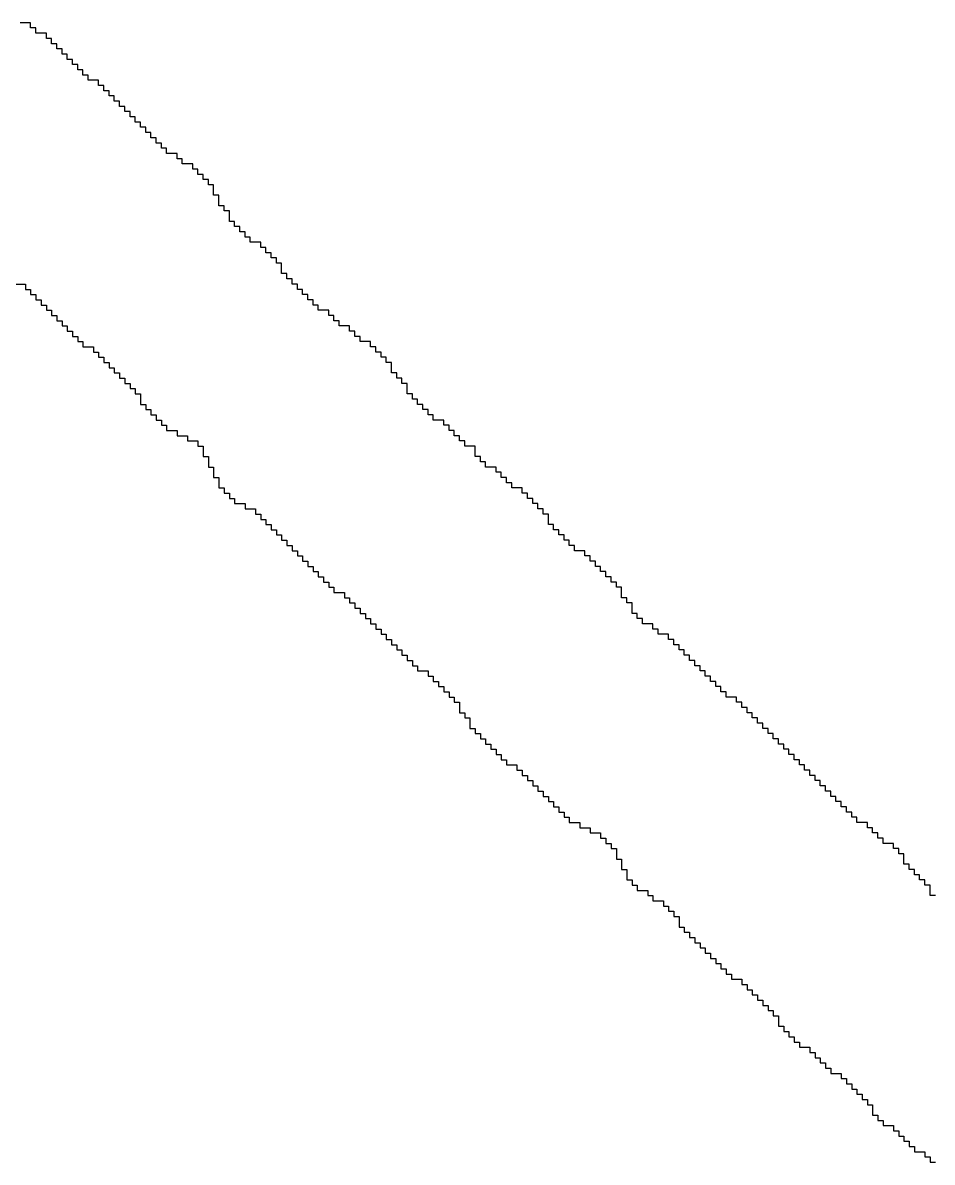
# Model space of a CAD drawing. Header units: millimetres. Extents: x 9.6 to 105, y 7.6 to 66.9.
# Drawn here: x 89.2958 to 89.5336, y 21.89 to 22.188 of the extents above; entities that cross this region are included whole.
import ezdxf

# ---------------------------------------------------------------- set-up
doc = ezdxf.new("R2010")
doc.units = ezdxf.units.MM
doc.layers.add('BottomOverlay', color=54, linetype='Continuous')

msp = doc.modelspace()

# ---------------------------------------------------------------- linework, layer by layer
at = {"layer": 'BottomOverlay'}
for p, q in [((89.29789, 22.188), (89.29515, 22.188)), ((89.29789, 22.18664), (89.29789, 22.188)), ((89.29925, 22.18664), (89.29789, 22.18664)), ((89.29925, 22.18527), (89.29925, 22.18664)), ((89.30199, 22.18527), (89.29925, 22.18527)), ((89.30199, 22.1839), (89.30199, 22.18527)), ((89.30336, 22.1839), (89.30199, 22.1839)), ((89.30336, 22.18253), (89.30336, 22.1839)), ((89.30472, 22.18253), (89.30336, 22.18253)), ((89.30472, 22.18117), (89.30472, 22.18253)), ((89.30609, 22.18117), (89.30472, 22.18117)), ((89.30609, 22.1798), (89.30609, 22.18117)), ((89.30746, 22.1798), (89.30609, 22.1798)), ((89.30746, 22.17843), (89.30746, 22.1798)), ((89.30882, 22.17843), (89.30746, 22.17843)), ((89.30882, 22.17707), (89.30882, 22.17843)), ((89.31019, 22.17707), (89.30882, 22.17707)), ((89.31019, 22.1757), (89.31019, 22.17707)), ((89.31156, 22.1757), (89.31019, 22.1757)), ((89.31156, 22.17433), (89.31156, 22.1757)), ((89.31293, 22.17433), (89.31156, 22.17433)), ((89.31293, 22.17297), (89.31293, 22.17433)), ((89.31566, 22.17297), (89.31293, 22.17297)), ((89.31566, 22.1716), (89.31566, 22.17297)), ((89.31703, 22.1716), (89.31566, 22.1716)), ((89.31703, 22.17023), (89.31703, 22.1716)), ((89.31839, 22.17023), (89.31703, 22.17023)), ((89.31839, 22.16886), (89.31839, 22.17023)), ((89.31976, 22.16886), (89.31839, 22.16886)), ((89.31976, 22.1675), (89.31976, 22.16886)), ((89.32113, 22.1675), (89.31976, 22.1675)), ((89.32113, 22.16613), (89.32113, 22.1675)), ((89.32249, 22.16613), (89.32113, 22.16613)), ((89.32249, 22.16476), (89.32249, 22.16613)), ((89.32386, 22.16476), (89.32249, 22.16476)), ((89.32386, 22.16339), (89.32386, 22.16476)), ((89.32523, 22.16339), (89.32386, 22.16339)), ((89.32523, 22.16203), (89.32523, 22.16339)), ((89.3266, 22.16203), (89.32523, 22.16203)), ((89.3266, 22.16066), (89.3266, 22.16203)), ((89.32796, 22.16066), (89.3266, 22.16066)), ((89.32796, 22.1593), (89.32796, 22.16066)), ((89.32933, 22.1593), (89.32796, 22.1593)), ((89.32933, 22.15793), (89.32933, 22.1593)), ((89.3307, 22.15793), (89.32933, 22.15793)), ((89.3307, 22.15656), (89.3307, 22.15793)), ((89.33206, 22.15656), (89.3307, 22.15656)), ((89.33206, 22.15519), (89.33206, 22.15656)), ((89.33343, 22.15519), (89.33206, 22.15519)), ((89.33343, 22.15383), (89.33343, 22.15519)), ((89.33616, 22.15383), (89.33343, 22.15383)), ((89.33616, 22.15246), (89.33616, 22.15383)), ((89.33753, 22.15246), (89.33616, 22.15246)), ((89.33753, 22.15109), (89.33753, 22.15246)), ((89.34027, 22.15109), (89.33753, 22.15109)), ((89.34027, 22.14972), (89.34027, 22.15109)), ((89.34163, 22.14972), (89.34027, 22.14972)), ((89.34163, 22.14836), (89.34163, 22.14972)), ((89.343, 22.14836), (89.34163, 22.14836)), ((89.343, 22.14699), (89.343, 22.14836)), ((89.34437, 22.14699), (89.343, 22.14699)), ((89.34437, 22.14562), (89.34437, 22.14699)), ((89.34573, 22.14562), (89.34437, 22.14562)), ((89.34573, 22.14426), (89.34573, 22.14562)), ((89.34573, 22.14289), (89.34573, 22.14426)), ((89.3471, 22.14289), (89.34573, 22.14289)), ((89.3471, 22.14152), (89.3471, 22.14289)), ((89.3471, 22.14016), (89.3471, 22.14152)), ((89.34847, 22.14016), (89.3471, 22.14016)), ((89.34847, 22.13879), (89.34847, 22.14016)), ((89.34983, 22.13879), (89.34847, 22.13879)), ((89.34983, 22.13742), (89.34983, 22.13879)), ((89.34983, 22.13605), (89.34983, 22.13742)), ((89.3512, 22.13605), (89.34983, 22.13605)), ((89.3512, 22.13469), (89.3512, 22.13605)), ((89.35257, 22.13469), (89.3512, 22.13469)), ((89.35257, 22.13332), (89.35257, 22.13469)), ((89.35394, 22.13332), (89.35257, 22.13332)), ((89.35394, 22.13195), (89.35394, 22.13332)), ((89.3553, 22.13195), (89.35394, 22.13195)), ((89.3553, 22.13059), (89.3553, 22.13195)), ((89.35804, 22.13059), (89.3553, 22.13059)), ((89.35804, 22.12922), (89.35804, 22.13059)), ((89.3594, 22.12922), (89.35804, 22.12922)), ((89.3594, 22.12785), (89.3594, 22.12922)), ((89.36077, 22.12785), (89.3594, 22.12785)), ((89.36077, 22.12649), (89.36077, 22.12785)), ((89.36214, 22.12649), (89.36077, 22.12649)), ((89.36214, 22.12512), (89.36214, 22.12649)), ((89.3635, 22.12512), (89.36214, 22.12512)), ((89.3635, 22.12375), (89.3635, 22.12512)), ((89.3635, 22.12239), (89.3635, 22.12375)), ((89.36487, 22.12239), (89.3635, 22.12239)), ((89.36487, 22.12102), (89.36487, 22.12239)), ((89.29379, 22.11965), (89.29652, 22.11965)), ((89.29652, 22.11965), (89.29652, 22.11828)), ((89.29652, 22.11828), (89.29789, 22.11828)), ((89.29789, 22.11828), (89.29789, 22.11692)), ((89.36624, 22.12102), (89.36487, 22.12102)), ((89.36624, 22.11965), (89.36624, 22.12102)), ((89.36761, 22.11965), (89.36624, 22.11965)), ((89.36761, 22.11828), (89.36761, 22.11965)), ((89.36897, 22.11828), (89.36761, 22.11828)), ((89.36897, 22.11692), (89.36897, 22.11828)), ((89.29789, 22.11692), (89.29925, 22.11692)), ((89.29925, 22.11692), (89.29925, 22.11555)), ((89.29925, 22.11555), (89.30062, 22.11555)), ((89.30062, 22.11555), (89.30062, 22.11418)), ((89.37034, 22.11692), (89.36897, 22.11692)), ((89.37034, 22.11555), (89.37034, 22.11692)), ((89.37171, 22.11555), (89.37034, 22.11555)), ((89.37171, 22.11418), (89.37171, 22.11555)), ((89.30062, 22.11418), (89.30199, 22.11418)), ((89.30199, 22.11418), (89.30199, 22.11282)), ((89.30199, 22.11282), (89.30336, 22.11282)), ((89.30336, 22.11282), (89.30336, 22.11145)), ((89.37308, 22.11418), (89.37171, 22.11418)), ((89.37308, 22.11282), (89.37308, 22.11418)), ((89.37581, 22.11282), (89.37308, 22.11282)), ((89.37581, 22.11145), (89.37581, 22.11282)), ((89.30336, 22.11145), (89.30472, 22.11145)), ((89.30472, 22.11145), (89.30472, 22.11008)), ((89.30472, 22.11008), (89.30609, 22.11008)), ((89.30609, 22.11008), (89.30609, 22.10872)), ((89.37717, 22.11145), (89.37581, 22.11145)), ((89.37717, 22.11008), (89.37717, 22.11145)), ((89.37854, 22.11008), (89.37717, 22.11008)), ((89.37854, 22.10872), (89.37854, 22.11008)), ((89.30609, 22.10872), (89.30746, 22.10872)), ((89.30746, 22.10872), (89.30746, 22.10735)), ((89.30746, 22.10735), (89.30882, 22.10735)), ((89.30882, 22.10735), (89.30882, 22.10598)), ((89.38128, 22.10872), (89.37854, 22.10872)), ((89.38128, 22.10735), (89.38128, 22.10872)), ((89.38264, 22.10735), (89.38128, 22.10735)), ((89.38264, 22.10598), (89.38264, 22.10735)), ((89.30882, 22.10598), (89.31019, 22.10598)), ((89.31019, 22.10598), (89.31019, 22.10461)), ((89.31019, 22.10461), (89.31156, 22.10461)), ((89.31156, 22.10461), (89.31156, 22.10325)), ((89.38401, 22.10598), (89.38264, 22.10598)), ((89.38401, 22.10461), (89.38401, 22.10598)), ((89.38675, 22.10461), (89.38401, 22.10461)), ((89.38675, 22.10325), (89.38675, 22.10461)), ((89.31156, 22.10325), (89.31429, 22.10325)), ((89.31429, 22.10325), (89.31429, 22.10188)), ((89.31429, 22.10188), (89.31566, 22.10188)), ((89.31566, 22.10188), (89.31566, 22.10051)), ((89.31566, 22.10051), (89.31703, 22.10051)), ((89.31703, 22.10051), (89.31703, 22.09915)), ((89.38811, 22.10325), (89.38675, 22.10325)), ((89.38811, 22.10188), (89.38811, 22.10325)), ((89.38948, 22.10188), (89.38811, 22.10188)), ((89.38948, 22.10051), (89.38948, 22.10188)), ((89.39084, 22.10051), (89.38948, 22.10051)), ((89.39084, 22.09915), (89.39084, 22.10051)), ((89.31703, 22.09915), (89.31839, 22.09915)), ((89.31839, 22.09915), (89.31839, 22.09778)), ((89.31839, 22.09778), (89.31976, 22.09778)), ((89.31976, 22.09778), (89.31976, 22.09641)), ((89.39221, 22.09915), (89.39084, 22.09915)), ((89.39221, 22.09778), (89.39221, 22.09915)), ((89.39221, 22.09641), (89.39221, 22.09778)), ((89.31976, 22.09641), (89.32113, 22.09641)), ((89.32113, 22.09641), (89.32113, 22.09505)), ((89.32113, 22.09505), (89.32249, 22.09505)), ((89.32249, 22.09505), (89.32249, 22.09368)), ((89.39358, 22.09641), (89.39221, 22.09641)), ((89.39358, 22.09505), (89.39358, 22.09641)), ((89.39495, 22.09505), (89.39358, 22.09505)), ((89.39495, 22.09368), (89.39495, 22.09505)), ((89.32249, 22.09368), (89.32386, 22.09368)), ((89.32386, 22.09368), (89.32386, 22.09231)), ((89.32386, 22.09231), (89.32523, 22.09231)), ((89.32523, 22.09231), (89.32523, 22.09094)), ((89.39631, 22.09368), (89.39495, 22.09368)), ((89.39631, 22.09231), (89.39631, 22.09368)), ((89.39631, 22.09094), (89.39631, 22.09231)), ((89.32523, 22.09094), (89.3266, 22.09094)), ((89.3266, 22.09094), (89.3266, 22.08958)), ((89.3266, 22.08958), (89.3266, 22.08821)), ((89.39768, 22.09094), (89.39631, 22.09094)), ((89.39768, 22.08958), (89.39768, 22.09094)), ((89.39905, 22.08958), (89.39768, 22.08958)), ((89.39905, 22.08821), (89.39905, 22.08958)), ((89.3266, 22.08821), (89.32796, 22.08821)), ((89.32796, 22.08821), (89.32796, 22.08684)), ((89.32796, 22.08684), (89.32933, 22.08684)), ((89.32933, 22.08684), (89.32933, 22.08548)), ((89.32933, 22.08548), (89.3307, 22.08548)), ((89.3307, 22.08548), (89.3307, 22.08411)), ((89.40041, 22.08821), (89.39905, 22.08821)), ((89.40041, 22.08684), (89.40041, 22.08821)), ((89.40178, 22.08684), (89.40041, 22.08684)), ((89.40178, 22.08548), (89.40178, 22.08684)), ((89.40315, 22.08548), (89.40178, 22.08548)), ((89.40315, 22.08411), (89.40315, 22.08548)), ((89.3307, 22.08411), (89.33206, 22.08411)), ((89.33206, 22.08411), (89.33206, 22.08274)), ((89.33206, 22.08274), (89.33343, 22.08274)), ((89.33343, 22.08274), (89.33343, 22.08138)), ((89.40588, 22.08411), (89.40315, 22.08411)), ((89.40588, 22.08274), (89.40588, 22.08411)), ((89.40725, 22.08274), (89.40588, 22.08274)), ((89.40725, 22.08138), (89.40725, 22.08274)), ((89.33343, 22.08138), (89.33616, 22.08138)), ((89.33616, 22.08138), (89.33616, 22.08001)), ((89.33616, 22.08001), (89.3389, 22.08001)), ((89.3389, 22.08001), (89.3389, 22.07864)), ((89.40862, 22.08138), (89.40725, 22.08138)), ((89.40862, 22.08001), (89.40862, 22.08138)), ((89.40998, 22.08001), (89.40862, 22.08001)), ((89.40998, 22.07864), (89.40998, 22.08001)), ((89.3389, 22.07864), (89.34163, 22.07864)), ((89.34163, 22.07864), (89.34163, 22.07727)), ((89.34163, 22.07727), (89.343, 22.07727)), ((89.343, 22.07727), (89.343, 22.07591)), ((89.41135, 22.07864), (89.40998, 22.07864)), ((89.41135, 22.07727), (89.41135, 22.07864)), ((89.41408, 22.07727), (89.41135, 22.07727)), ((89.41408, 22.07591), (89.41408, 22.07727)), ((89.343, 22.07591), (89.343, 22.07454)), ((89.343, 22.07454), (89.34437, 22.07454)), ((89.34437, 22.07454), (89.34437, 22.07317)), ((89.41408, 22.07454), (89.41408, 22.07591)), ((89.41545, 22.07454), (89.41408, 22.07454)), ((89.41545, 22.07317), (89.41545, 22.07454)), ((89.34437, 22.07317), (89.34437, 22.0718)), ((89.34437, 22.0718), (89.34573, 22.0718)), ((89.34573, 22.0718), (89.34573, 22.07044)), ((89.41682, 22.07317), (89.41545, 22.07317)), ((89.41682, 22.0718), (89.41682, 22.07317)), ((89.41955, 22.0718), (89.41682, 22.0718)), ((89.41955, 22.07044), (89.41955, 22.0718)), ((89.34573, 22.07044), (89.34573, 22.06907)), ((89.34573, 22.06907), (89.3471, 22.06907)), ((89.3471, 22.06907), (89.3471, 22.06771)), ((89.3471, 22.06771), (89.3471, 22.06634)), ((89.42092, 22.07044), (89.41955, 22.07044)), ((89.42092, 22.06907), (89.42092, 22.07044)), ((89.42229, 22.06907), (89.42092, 22.06907)), ((89.42229, 22.06771), (89.42229, 22.06907)), ((89.42365, 22.06771), (89.42229, 22.06771)), ((89.42365, 22.06634), (89.42365, 22.06771)), ((89.3471, 22.06634), (89.34847, 22.06634)), ((89.34847, 22.06634), (89.34847, 22.06497)), ((89.34847, 22.06497), (89.34983, 22.06497)), ((89.34983, 22.06497), (89.34983, 22.0636)), ((89.42639, 22.06634), (89.42365, 22.06634)), ((89.42639, 22.06497), (89.42639, 22.06634)), ((89.42775, 22.06497), (89.42639, 22.06497)), ((89.42775, 22.0636), (89.42775, 22.06497)), ((89.34983, 22.0636), (89.3512, 22.0636)), ((89.3512, 22.0636), (89.3512, 22.06224)), ((89.3512, 22.06224), (89.35394, 22.06224)), ((89.35394, 22.06224), (89.35394, 22.06087)), ((89.42912, 22.0636), (89.42775, 22.0636)), ((89.42912, 22.06224), (89.42912, 22.0636)), ((89.43049, 22.06224), (89.42912, 22.06224)), ((89.43049, 22.06087), (89.43049, 22.06224)), ((89.35394, 22.06087), (89.35667, 22.06087)), ((89.35667, 22.06087), (89.35667, 22.0595)), ((89.35667, 22.0595), (89.35804, 22.0595)), ((89.35804, 22.0595), (89.35804, 22.05813)), ((89.43186, 22.06087), (89.43049, 22.06087)), ((89.43186, 22.0595), (89.43186, 22.06087)), ((89.43322, 22.0595), (89.43186, 22.0595)), ((89.43322, 22.05813), (89.43322, 22.0595)), ((89.35804, 22.05813), (89.3594, 22.05813)), ((89.3594, 22.05813), (89.3594, 22.05677)), ((89.3594, 22.05677), (89.36077, 22.05677)), ((89.36077, 22.05677), (89.36077, 22.0554)), ((89.43322, 22.05677), (89.43322, 22.05813)), ((89.43459, 22.05677), (89.43322, 22.05677)), ((89.43459, 22.0554), (89.43459, 22.05677)), ((89.36077, 22.0554), (89.36214, 22.0554)), ((89.36214, 22.0554), (89.36214, 22.05404)), ((89.36214, 22.05404), (89.3635, 22.05404)), ((89.3635, 22.05404), (89.3635, 22.05267)), ((89.3635, 22.05267), (89.36487, 22.05267)), ((89.36487, 22.05267), (89.36487, 22.0513)), ((89.43596, 22.0554), (89.43459, 22.0554)), ((89.43596, 22.05404), (89.43596, 22.0554)), ((89.43732, 22.05404), (89.43596, 22.05404)), ((89.43732, 22.05267), (89.43732, 22.05404)), ((89.43869, 22.05267), (89.43732, 22.05267)), ((89.43869, 22.0513), (89.43869, 22.05267)), ((89.36487, 22.0513), (89.36624, 22.0513)), ((89.36624, 22.0513), (89.36624, 22.04993)), ((89.36624, 22.04993), (89.36761, 22.04993)), ((89.36761, 22.04993), (89.36761, 22.04857)), ((89.44006, 22.0513), (89.43869, 22.0513)), ((89.44006, 22.04993), (89.44006, 22.0513)), ((89.44279, 22.04993), (89.44006, 22.04993)), ((89.44279, 22.04857), (89.44279, 22.04993)), ((89.36761, 22.04857), (89.36897, 22.04857)), ((89.36897, 22.04857), (89.36897, 22.0472)), ((89.36897, 22.0472), (89.37034, 22.0472)), ((89.37034, 22.0472), (89.37034, 22.04583)), ((89.44416, 22.04857), (89.44279, 22.04857)), ((89.44416, 22.0472), (89.44416, 22.04857)), ((89.44553, 22.0472), (89.44416, 22.0472)), ((89.44553, 22.04583), (89.44553, 22.0472)), ((89.37034, 22.04583), (89.37171, 22.04583)), ((89.37171, 22.04583), (89.37171, 22.04446)), ((89.37171, 22.04446), (89.37308, 22.04446)), ((89.37308, 22.04446), (89.37308, 22.0431)), ((89.44689, 22.04583), (89.44553, 22.04583)), ((89.44689, 22.04446), (89.44689, 22.04583)), ((89.44826, 22.04446), (89.44689, 22.04446)), ((89.44826, 22.0431), (89.44826, 22.04446)), ((89.37308, 22.0431), (89.37444, 22.0431)), ((89.37444, 22.0431), (89.37444, 22.04173)), ((89.37444, 22.04173), (89.37581, 22.04173)), ((89.37581, 22.04173), (89.37581, 22.04036)), ((89.44963, 22.0431), (89.44826, 22.0431)), ((89.44963, 22.04173), (89.44963, 22.0431)), ((89.45099, 22.04173), (89.44963, 22.04173)), ((89.45099, 22.04036), (89.45099, 22.04173)), ((89.37581, 22.04036), (89.37717, 22.04036)), ((89.37717, 22.04036), (89.37717, 22.039)), ((89.37717, 22.039), (89.37991, 22.039)), ((89.37991, 22.039), (89.37991, 22.03763)), ((89.45236, 22.04036), (89.45099, 22.04036)), ((89.45236, 22.039), (89.45236, 22.04036)), ((89.45236, 22.03763), (89.45236, 22.039)), ((89.37991, 22.03763), (89.38128, 22.03763)), ((89.38128, 22.03763), (89.38128, 22.03626)), ((89.38128, 22.03626), (89.38264, 22.03626)), ((89.38264, 22.03626), (89.38264, 22.0349)), ((89.38264, 22.0349), (89.38401, 22.0349)), ((89.38401, 22.0349), (89.38401, 22.03353)), ((89.45373, 22.03763), (89.45236, 22.03763)), ((89.45373, 22.03626), (89.45373, 22.03763)), ((89.45509, 22.03626), (89.45373, 22.03626)), ((89.45509, 22.0349), (89.45509, 22.03626)), ((89.45509, 22.03353), (89.45509, 22.0349)), ((89.38401, 22.03353), (89.38538, 22.03353)), ((89.38538, 22.03353), (89.38538, 22.03216)), ((89.38538, 22.03216), (89.38675, 22.03216)), ((89.38675, 22.03216), (89.38675, 22.0308)), ((89.45646, 22.03353), (89.45509, 22.03353)), ((89.45646, 22.03216), (89.45646, 22.03353)), ((89.45783, 22.03216), (89.45646, 22.03216)), ((89.45783, 22.0308), (89.45783, 22.03216)), ((89.38675, 22.0308), (89.38811, 22.0308)), ((89.38811, 22.0308), (89.38811, 22.02943)), ((89.38811, 22.02943), (89.38948, 22.02943)), ((89.38948, 22.02943), (89.38948, 22.02806)), ((89.46056, 22.0308), (89.45783, 22.0308)), ((89.46056, 22.02943), (89.46056, 22.0308)), ((89.46193, 22.02943), (89.46056, 22.02943)), ((89.46193, 22.02806), (89.46193, 22.02943)), ((89.38948, 22.02806), (89.39084, 22.02806)), ((89.39084, 22.02806), (89.39084, 22.02669)), ((89.39084, 22.02669), (89.39221, 22.02669)), ((89.39221, 22.02669), (89.39221, 22.02533)), ((89.46466, 22.02806), (89.46193, 22.02806)), ((89.46466, 22.02669), (89.46466, 22.02806)), ((89.46603, 22.02669), (89.46466, 22.02669)), ((89.46603, 22.02533), (89.46603, 22.02669)), ((89.39221, 22.02533), (89.39358, 22.02533)), ((89.39358, 22.02533), (89.39358, 22.02396)), ((89.39358, 22.02396), (89.39495, 22.02396)), ((89.39495, 22.02396), (89.39495, 22.02259)), ((89.4674, 22.02533), (89.46603, 22.02533)), ((89.4674, 22.02396), (89.4674, 22.02533)), ((89.46876, 22.02396), (89.4674, 22.02396)), ((89.46876, 22.02259), (89.46876, 22.02396)), ((89.39495, 22.02259), (89.39631, 22.02259)), ((89.39631, 22.02259), (89.39631, 22.02123)), ((89.39631, 22.02123), (89.39768, 22.02123)), ((89.39768, 22.02123), (89.39768, 22.01986)), ((89.39768, 22.01986), (89.39905, 22.01986)), ((89.39905, 22.01986), (89.39905, 22.01849)), ((89.47013, 22.02259), (89.46876, 22.02259)), ((89.47013, 22.02123), (89.47013, 22.02259)), ((89.4715, 22.02123), (89.47013, 22.02123)), ((89.4715, 22.01986), (89.4715, 22.02123)), ((89.47287, 22.01986), (89.4715, 22.01986)), ((89.47287, 22.01849), (89.47287, 22.01986)), ((89.39905, 22.01849), (89.40178, 22.01849)), ((89.40178, 22.01849), (89.40178, 22.01713)), ((89.40178, 22.01713), (89.40315, 22.01713)), ((89.40315, 22.01713), (89.40315, 22.01576)), ((89.47423, 22.01849), (89.47287, 22.01849)), ((89.47423, 22.01713), (89.47423, 22.01849)), ((89.4756, 22.01713), (89.47423, 22.01713)), ((89.4756, 22.01576), (89.4756, 22.01713)), ((89.40315, 22.01576), (89.40452, 22.01576)), ((89.40452, 22.01576), (89.40452, 22.01439)), ((89.40452, 22.01439), (89.40588, 22.01439)), ((89.40588, 22.01439), (89.40588, 22.01302)), ((89.47697, 22.01576), (89.4756, 22.01576)), ((89.47697, 22.01439), (89.47697, 22.01576)), ((89.47834, 22.01439), (89.47697, 22.01439)), ((89.47834, 22.01302), (89.47834, 22.01439)), ((89.40588, 22.01302), (89.40725, 22.01302)), ((89.40725, 22.01302), (89.40725, 22.01166)), ((89.40725, 22.01166), (89.40862, 22.01166)), ((89.40862, 22.01166), (89.40862, 22.01029)), ((89.4797, 22.01302), (89.47834, 22.01302)), ((89.4797, 22.01166), (89.4797, 22.01302)), ((89.48243, 22.01166), (89.4797, 22.01166)), ((89.48243, 22.01029), (89.48243, 22.01166)), ((89.40862, 22.01029), (89.40998, 22.01029)), ((89.40998, 22.01029), (89.40998, 22.00892)), ((89.40998, 22.00892), (89.40998, 22.00756)), ((89.4838, 22.01029), (89.48243, 22.01029)), ((89.4838, 22.00892), (89.4838, 22.01029)), ((89.48517, 22.00892), (89.4838, 22.00892)), ((89.48517, 22.00756), (89.48517, 22.00892)), ((89.40998, 22.00756), (89.41135, 22.00756)), ((89.41135, 22.00756), (89.41135, 22.00619)), ((89.41135, 22.00619), (89.41272, 22.00619)), ((89.41272, 22.00619), (89.41272, 22.00482)), ((89.48654, 22.00756), (89.48517, 22.00756)), ((89.48654, 22.00619), (89.48654, 22.00756)), ((89.4879, 22.00619), (89.48654, 22.00619)), ((89.4879, 22.00482), (89.4879, 22.00619)), ((89.41272, 22.00482), (89.41272, 22.00346)), ((89.41272, 22.00346), (89.41408, 22.00346)), ((89.41408, 22.00346), (89.41408, 22.00209)), ((89.41408, 22.00209), (89.41545, 22.00209)), ((89.41545, 22.00209), (89.41545, 22.00072)), ((89.48927, 22.00482), (89.4879, 22.00482)), ((89.48927, 22.00346), (89.48927, 22.00482)), ((89.49064, 22.00346), (89.48927, 22.00346)), ((89.49064, 22.00209), (89.49064, 22.00346)), ((89.492, 22.00209), (89.49064, 22.00209)), ((89.492, 22.00072), (89.492, 22.00209)), ((89.41545, 22.00072), (89.41682, 22.00072)), ((89.41682, 22.00072), (89.41682, 21.99935)), ((89.41682, 21.99935), (89.41819, 21.99935)), ((89.41819, 21.99935), (89.41819, 21.99799)), ((89.49337, 22.00072), (89.492, 22.00072)), ((89.49337, 21.99935), (89.49337, 22.00072)), ((89.49474, 21.99935), (89.49337, 21.99935)), ((89.49474, 21.99799), (89.49474, 21.99935)), ((89.41819, 21.99799), (89.41955, 21.99799)), ((89.41955, 21.99799), (89.41955, 21.99662)), ((89.41955, 21.99662), (89.42092, 21.99662)), ((89.42092, 21.99662), (89.42092, 21.99525)), ((89.4961, 21.99799), (89.49474, 21.99799)), ((89.4961, 21.99662), (89.4961, 21.99799)), ((89.49747, 21.99662), (89.4961, 21.99662)), ((89.49747, 21.99525), (89.49747, 21.99662)), ((89.42092, 21.99525), (89.42229, 21.99525)), ((89.42229, 21.99525), (89.42229, 21.99389)), ((89.42229, 21.99389), (89.42502, 21.99389)), ((89.42502, 21.99389), (89.42502, 21.99252)), ((89.49884, 21.99525), (89.49747, 21.99525)), ((89.49884, 21.99389), (89.49884, 21.99525)), ((89.50021, 21.99389), (89.49884, 21.99389)), ((89.50021, 21.99252), (89.50021, 21.99389)), ((89.42502, 21.99252), (89.42639, 21.99252)), ((89.42639, 21.99252), (89.42639, 21.99115)), ((89.42639, 21.99115), (89.42775, 21.99115)), ((89.42775, 21.99115), (89.42775, 21.98979)), ((89.50157, 21.99252), (89.50021, 21.99252)), ((89.50157, 21.99115), (89.50157, 21.99252)), ((89.50294, 21.99115), (89.50157, 21.99115)), ((89.50294, 21.98979), (89.50294, 21.99115)), ((89.42775, 21.98979), (89.42912, 21.98979)), ((89.42912, 21.98979), (89.42912, 21.98842)), ((89.42912, 21.98842), (89.43049, 21.98842)), ((89.43049, 21.98842), (89.43049, 21.98705)), ((89.43049, 21.98705), (89.43186, 21.98705)), ((89.43186, 21.98705), (89.43186, 21.98568)), ((89.50431, 21.98979), (89.50294, 21.98979)), ((89.50431, 21.98842), (89.50431, 21.98979)), ((89.50567, 21.98842), (89.50431, 21.98842)), ((89.50567, 21.98705), (89.50567, 21.98842)), ((89.50704, 21.98705), (89.50567, 21.98705)), ((89.50704, 21.98568), (89.50704, 21.98705)), ((89.43186, 21.98568), (89.43322, 21.98568)), ((89.43322, 21.98568), (89.43322, 21.98432)), ((89.43322, 21.98432), (89.43459, 21.98432)), ((89.43459, 21.98432), (89.43459, 21.98295)), ((89.50841, 21.98568), (89.50704, 21.98568)), ((89.50841, 21.98432), (89.50841, 21.98568)), ((89.50978, 21.98432), (89.50841, 21.98432)), ((89.50978, 21.98295), (89.50978, 21.98432)), ((89.43459, 21.98295), (89.43596, 21.98295)), ((89.43596, 21.98295), (89.43596, 21.98158)), ((89.43596, 21.98158), (89.43732, 21.98158)), ((89.43732, 21.98158), (89.43732, 21.98022)), ((89.51114, 21.98295), (89.50978, 21.98295)), ((89.51114, 21.98158), (89.51114, 21.98295)), ((89.51251, 21.98158), (89.51114, 21.98158)), ((89.51251, 21.98022), (89.51251, 21.98158)), ((89.43732, 21.98022), (89.43869, 21.98022)), ((89.43869, 21.98022), (89.43869, 21.97885)), ((89.43869, 21.97885), (89.44142, 21.97885)), ((89.44142, 21.97885), (89.44142, 21.97748)), ((89.51388, 21.98022), (89.51251, 21.98022)), ((89.51388, 21.97885), (89.51388, 21.98022)), ((89.51661, 21.97885), (89.51388, 21.97885)), ((89.51661, 21.97748), (89.51661, 21.97885)), ((89.44142, 21.97748), (89.44416, 21.97748)), ((89.44416, 21.97748), (89.44416, 21.97612)), ((89.44416, 21.97612), (89.44689, 21.97612)), ((89.44689, 21.97612), (89.44689, 21.97475)), ((89.51798, 21.97748), (89.51661, 21.97748)), ((89.51798, 21.97612), (89.51798, 21.97748)), ((89.51934, 21.97612), (89.51798, 21.97612)), ((89.51934, 21.97475), (89.51934, 21.97612)), ((89.44689, 21.97475), (89.44826, 21.97475)), ((89.44826, 21.97475), (89.44826, 21.97338)), ((89.44826, 21.97338), (89.44963, 21.97338)), ((89.44963, 21.97338), (89.44963, 21.97201)), ((89.52071, 21.97475), (89.51934, 21.97475)), ((89.52071, 21.97338), (89.52071, 21.97475)), ((89.52345, 21.97338), (89.52071, 21.97338)), ((89.52345, 21.97201), (89.52345, 21.97338)), ((89.44963, 21.97201), (89.45099, 21.97201)), ((89.45099, 21.97201), (89.45099, 21.97065)), ((89.45099, 21.97065), (89.45099, 21.96928)), ((89.45099, 21.96928), (89.45236, 21.96928)), ((89.45236, 21.96928), (89.45236, 21.96791)), ((89.52481, 21.97201), (89.52345, 21.97201)), ((89.52481, 21.97065), (89.52481, 21.97201)), ((89.52618, 21.97065), (89.52481, 21.97065)), ((89.52618, 21.96928), (89.52618, 21.97065)), ((89.52618, 21.96791), (89.52618, 21.96928)), ((89.45236, 21.96791), (89.45236, 21.96654)), ((89.45236, 21.96654), (89.45373, 21.96654)), ((89.45373, 21.96654), (89.45373, 21.96518)), ((89.52755, 21.96791), (89.52618, 21.96791)), ((89.52755, 21.96654), (89.52755, 21.96791)), ((89.52891, 21.96654), (89.52755, 21.96654)), ((89.52891, 21.96518), (89.52891, 21.96654)), ((89.45373, 21.96518), (89.45373, 21.96381)), ((89.45373, 21.96381), (89.45509, 21.96381)), ((89.45509, 21.96381), (89.45509, 21.96245)), ((89.53028, 21.96518), (89.52891, 21.96518)), ((89.53028, 21.96381), (89.53028, 21.96518)), ((89.53165, 21.96381), (89.53028, 21.96381)), ((89.53165, 21.96245), (89.53165, 21.96381)), ((89.45509, 21.96245), (89.45646, 21.96245)), ((89.45646, 21.96245), (89.45646, 21.96108)), ((89.45646, 21.96108), (89.4592, 21.96108)), ((89.4592, 21.96108), (89.4592, 21.95971)), ((89.53301, 21.96245), (89.53165, 21.96245)), ((89.53301, 21.96108), (89.53301, 21.96245)), ((89.53301, 21.95971), (89.53301, 21.96108)), ((89.4592, 21.95971), (89.46056, 21.95971)), ((89.46056, 21.95971), (89.46056, 21.95834)), ((89.46056, 21.95834), (89.4633, 21.95834)), ((89.4633, 21.95834), (89.4633, 21.95698)), ((89.53438, 21.95971), (89.53301, 21.95971)), ((89.4633, 21.95698), (89.46466, 21.95698)), ((89.46466, 21.95698), (89.46466, 21.95561)), ((89.46466, 21.95561), (89.46603, 21.95561)), ((89.46603, 21.95561), (89.46603, 21.95424)), ((89.46603, 21.95424), (89.4674, 21.95424)), ((89.4674, 21.95424), (89.4674, 21.95287)), ((89.4674, 21.95287), (89.4674, 21.95151)), ((89.4674, 21.95151), (89.46876, 21.95151)), ((89.46876, 21.95151), (89.46876, 21.95014)), ((89.46876, 21.95014), (89.47013, 21.95014)), ((89.47013, 21.95014), (89.47013, 21.94878)), ((89.47013, 21.94878), (89.4715, 21.94878)), ((89.4715, 21.94878), (89.4715, 21.94741)), ((89.4715, 21.94741), (89.47287, 21.94741)), ((89.47287, 21.94741), (89.47287, 21.94604)), ((89.47287, 21.94604), (89.47423, 21.94604)), ((89.47423, 21.94604), (89.47423, 21.94467)), ((89.47423, 21.94467), (89.4756, 21.94467)), ((89.4756, 21.94467), (89.4756, 21.94331)), ((89.4756, 21.94331), (89.47697, 21.94331)), ((89.47697, 21.94331), (89.47697, 21.94194)), ((89.47697, 21.94194), (89.47834, 21.94194)), ((89.47834, 21.94194), (89.47834, 21.94057)), ((89.47834, 21.94057), (89.4797, 21.94057)), ((89.4797, 21.94057), (89.4797, 21.9392)), ((89.4797, 21.9392), (89.48107, 21.9392)), ((89.48107, 21.9392), (89.48107, 21.93784)), ((89.48107, 21.93784), (89.4838, 21.93784)), ((89.4838, 21.93784), (89.4838, 21.93647)), ((89.4838, 21.93647), (89.48517, 21.93647)), ((89.48517, 21.93647), (89.48517, 21.9351)), ((89.48517, 21.9351), (89.48654, 21.9351)), ((89.48654, 21.9351), (89.48654, 21.93374)), ((89.48654, 21.93374), (89.4879, 21.93374)), ((89.4879, 21.93374), (89.4879, 21.93237)), ((89.4879, 21.93237), (89.48927, 21.93237)), ((89.48927, 21.93237), (89.48927, 21.931)), ((89.48927, 21.931), (89.49064, 21.931)), ((89.49064, 21.931), (89.49064, 21.92964)), ((89.49064, 21.92964), (89.492, 21.92964)), ((89.492, 21.92964), (89.492, 21.92827)), ((89.492, 21.92827), (89.49337, 21.92827)), ((89.49337, 21.92827), (89.49337, 21.9269)), ((89.49337, 21.9269), (89.49337, 21.92554)), ((89.49337, 21.92554), (89.49474, 21.92554)), ((89.49474, 21.92554), (89.49474, 21.92417)), ((89.49474, 21.92417), (89.4961, 21.92417)), ((89.4961, 21.92417), (89.4961, 21.9228)), ((89.4961, 21.9228), (89.49747, 21.9228)), ((89.49747, 21.9228), (89.49747, 21.92143)), ((89.49747, 21.92143), (89.49884, 21.92143)), ((89.49884, 21.92143), (89.49884, 21.92007)), ((89.49884, 21.92007), (89.50157, 21.92007)), ((89.50157, 21.92007), (89.50157, 21.9187)), ((89.50157, 21.9187), (89.50294, 21.9187)), ((89.50294, 21.9187), (89.50294, 21.91733)), ((89.50294, 21.91733), (89.50431, 21.91733)), ((89.50431, 21.91733), (89.50431, 21.91597)), ((89.50431, 21.91597), (89.50567, 21.91597)), ((89.50567, 21.91597), (89.50567, 21.9146)), ((89.50567, 21.9146), (89.50704, 21.9146)), ((89.50704, 21.9146), (89.50704, 21.91323)), ((89.50704, 21.91323), (89.50978, 21.91323)), ((89.50978, 21.91323), (89.50978, 21.91187)), ((89.50978, 21.91187), (89.51114, 21.91187)), ((89.51114, 21.91187), (89.51114, 21.9105)), ((89.51114, 21.9105), (89.51251, 21.9105)), ((89.51251, 21.9105), (89.51251, 21.90913)), ((89.51251, 21.90913), (89.51388, 21.90913)), ((89.51388, 21.90913), (89.51388, 21.90776)), ((89.51388, 21.90776), (89.51524, 21.90776)), ((89.51524, 21.90776), (89.51524, 21.9064)), ((89.51524, 21.9064), (89.51661, 21.9064)), ((89.51661, 21.9064), (89.51661, 21.90503)), ((89.51661, 21.90503), (89.51798, 21.90503)), ((89.51798, 21.90503), (89.51798, 21.90366)), ((89.51798, 21.90366), (89.51798, 21.9023)), ((89.51798, 21.9023), (89.51934, 21.9023)), ((89.51934, 21.9023), (89.51934, 21.90093)), ((89.51934, 21.90093), (89.52071, 21.90093)), ((89.52071, 21.90093), (89.52071, 21.89956)), ((89.52071, 21.89956), (89.52345, 21.89956)), ((89.52345, 21.89956), (89.52345, 21.8982)), ((89.52345, 21.8982), (89.52481, 21.8982)), ((89.52481, 21.8982), (89.52481, 21.89683)), ((89.52481, 21.89683), (89.52618, 21.89683)), ((89.52618, 21.89683), (89.52618, 21.89546)), ((89.52618, 21.89546), (89.52755, 21.89546)), ((89.52755, 21.89546), (89.52755, 21.89409)), ((89.52755, 21.89409), (89.52891, 21.89409)), ((89.52891, 21.89409), (89.52891, 21.89273)), ((89.52891, 21.89273), (89.53165, 21.89273)), ((89.53165, 21.89273), (89.53165, 21.89136)), ((89.53165, 21.89136), (89.53301, 21.89136)), ((89.53301, 21.89136), (89.53301, 21.88999)), ((89.53301, 21.88999), (89.53438, 21.88999))]:
    msp.add_line(p, q, dxfattribs=at)

doc.saveas('drawing.dxf')
